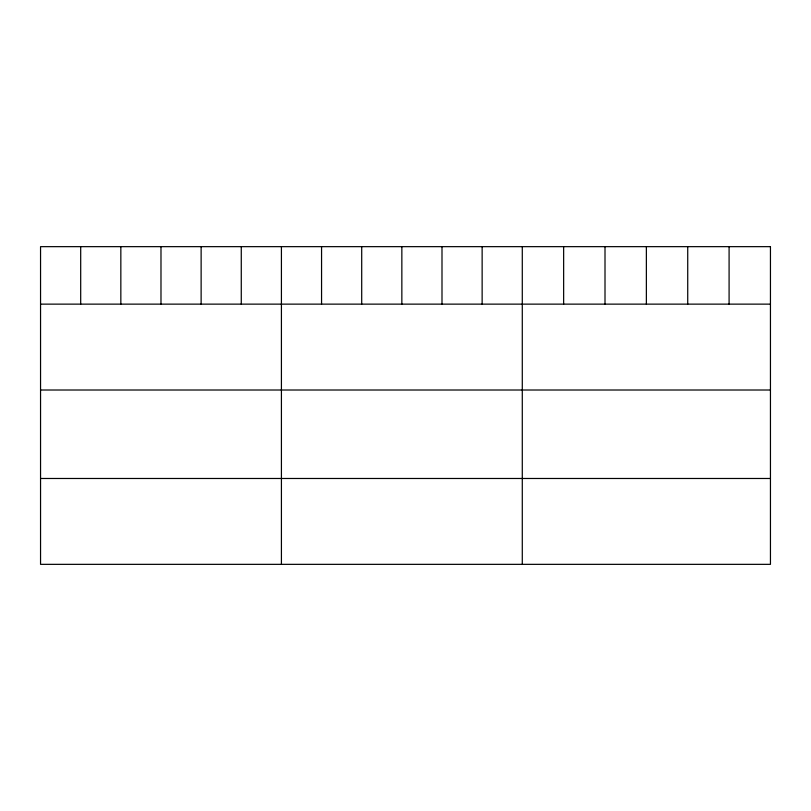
<?xml version="1.0" encoding="UTF-8"?>
<svg xmlns="http://www.w3.org/2000/svg" width="811" height="811" viewBox="0 0 811 811"><rect width="100%" height="100%" fill="white"/><g stroke="black" fill="none" stroke-linecap="round" stroke-linejoin="round"><path stroke-width="1.22" d="M40.55 304.135L770.45 304.135M40.55 390.01L770.45 390.01M40.55 478.48L770.45 478.48M729.089 246.656L729.089 304.135M687.728 246.656L687.728 304.135M646.367 246.656L646.367 304.135M605.006 246.656L605.006 304.135M563.645 246.656L563.645 304.135M522.284 246.656L522.284 564.344M482.139 246.656L482.139 304.135M441.995 246.656L441.995 304.135M401.85 246.656L401.85 304.135M361.706 246.656L361.706 304.135M321.561 246.656L321.561 304.135M281.417 246.656L281.417 564.344M241.272 246.656L241.272 304.135M201.128 246.656L201.128 304.135M160.983 246.656L160.983 304.135M120.839 246.656L120.839 304.135M80.694 246.656L80.694 304.135M770.45 246.656L40.55 246.656L40.55 564.344L770.45 564.344L770.45 246.656"/></g></svg>
